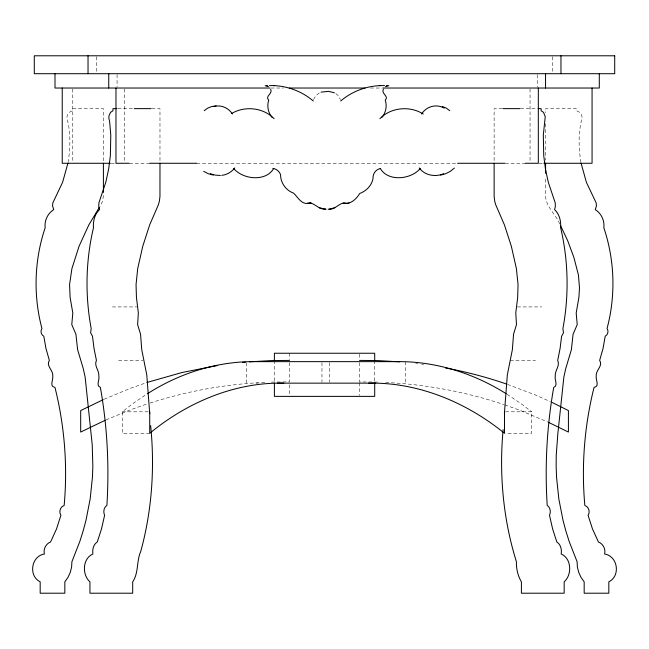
<?xml version="1.0" encoding="UTF-8"?>
<svg xmlns="http://www.w3.org/2000/svg" width="649" height="649" viewBox="0 0 649 649"><rect width="100%" height="100%" fill="white"/><g stroke="black" fill="none" stroke-linecap="round" stroke-linejoin="round"><path stroke-width="0.49" stroke-dasharray="3.25 2.43" d="M103.41 195.527L102.607 201.133L99.978 206.504M68.048 162.485C70.449 147.826 70.903 132.331 66.888 118.013C66.709 114.565 69.354 111.295 72.769 110.76M313.508 99.54L315.885 95.598L319.511 92.766M149.724 433.305L122.247 433.305L122.247 411.807L132.631 403.743L146.536 394.292M104.205 399.216L130.165 388.402L147.226 382.399M106.038 419.895L130.165 409.9L147.226 403.897M150.106 403.013C187.715 390.917 226.972 383.875 266.455 382.326M271.469 382.066L289.551 381.904L289.551 360.406M270.925 88.029L283.475 88.029M370.417 88.029L383.372 88.029M72.769 108.634L103.41 108.634L103.41 162.185M117.899 108.634L134.262 108.634M151.874 108.634L159.978 108.634L159.978 162.185M502.237 108.634L494.124 108.634L494.124 162.185M520.449 108.634L537.185 108.634M111.263 163.272L114.297 163.272M129.492 163.272L148.743 163.272M196.752 163.272L456.701 163.272M505.32 163.272L524.57 163.272M539.051 163.272L542.953 163.272M112.374 306.92L136.696 306.92M517.407 306.92L541.728 306.92M118.58 360.406L142.902 360.406M510.195 360.406L535.53 360.406M256.266 383.145L258.27 383.145M122.247 411.807L148.743 411.807M505.53 411.807L531.726 411.807L531.726 433.305L505.53 433.305M377.629 382.066L359.546 381.904L359.546 360.406M385.66 382.472C425.144 384.224 464.311 391.672 501.88 403.897L503.77 404.562M415.693 363.399L417.68 363.667M421.663 364.194L423.659 364.462M507.559 384.403L535.725 395.111L550.393 401.682M504.719 404.895L518.932 409.9L547.642 421.947M507.088 394.292L521.188 403.743L531.726 411.807M335.801 93.561L338.105 95.598L340.482 99.54M559.689 224.043C555.893 214.178 545.549 206.723 545.59 195.527L545.59 177.339M580.952 162.485C578.551 147.826 578.097 132.331 582.112 118.013C582.291 114.565 579.646 111.295 576.231 110.76L576.231 108.634L545.59 108.634L545.59 112.675M552.502 56.779L552.502 71.706M545.59 123.789L545.59 160.165M537.226 74.659L537.226 87.08M530.055 89.035L530.055 162.266M405.674 361.785L405.674 383.283M374.708 360.544L374.708 382.042M359.546 354.143L359.546 359.514M359.546 382.869L359.546 395.411M329.733 362.629L329.733 382.172M321.969 362.629L321.969 382.172M289.551 353.243L289.551 359.514M289.551 384.8L289.551 395.411M274.389 360.544L274.389 382.042M246.539 362.767L246.539 383.283M124.243 89.035L124.243 162.266M117.071 74.659L117.071 87.08M96.498 56.779L96.498 71.706M72.769 89.035L72.769 162.266"/><path stroke-width="0.97" d="M504.387 413.664L507.323 374.968L512.361 349.697L513.554 334.243L516.49 324.614L515.768 312.988L517.675 297.412L518.056 284.522L516.393 268.581L511.339 246.239L504.435 224.903L495.779 204.881L494.692 201.133L494.14 196.339L494.124 163.199M503.129 429.646C499 473.957 503.145 519.151 516.393 561.685C516.255 568.678 517.788 575.801 521.407 581.829L521.407 593.21L564.176 593.21L564.176 581.829C572.24 574.803 571.631 558.448 561.19 554.011C561.912 549.662 560.768 544.414 556.81 541.956L552.624 528.951L549.516 515.347C550.969 512.085 550.466 507.421 547.212 505.433C544.714 466.006 546.847 426.288 553.727 387.38C558.465 385.652 554.254 379.56 555.276 376.112C554.627 370.611 560.363 365.785 557.678 360.406L560.087 348.472L561.604 336.239L563.478 332.799L562.918 328.524C569.124 295.254 568.41 260.687 560.639 227.734C561.158 221.252 559.462 214.17 554.579 209.611L555.341 206.731L555.22 202.902L548.308 182.272L545.468 169.186L543.748 155.711L543.31 135.203L545.241 116.747L543.546 112.366L541.128 110.76L541.128 108.634L538.086 108.634M67.845 163.443L62.612 182.272L52.837 202.902L52.561 205.968L53.737 209.611C47.718 213.359 44.237 220.701 45.17 227.734C34.267 260.062 33.131 295.563 41.95 328.524C40.149 331.006 41.082 334.852 43.808 336.239L45.949 348.472L49.365 360.406C45.625 365.914 53.575 370.376 52.756 376.112C53.534 379.714 48.967 386.512 54.946 387.38C64.6 425.849 67.731 465.933 64.162 505.433C60.243 506.747 58.532 511.964 60.909 515.347L56.512 528.951L50.59 541.956C45.917 543.732 43.118 549.168 44.392 554.011C31.168 556.096 28.167 575.914 40.181 581.829L40.181 593.21L64.827 593.21L64.827 581.829L67.983 577.375L70.262 572.426L71.593 567.137L71.917 561.685L79.859 541.355L83.145 530.939L85.968 520.384L90.17 498.959L92.442 477.242L92.856 466.331L92.207 444.5L85.141 377.093L83.283 368.648L77.62 349.697L75.933 334.243L71.779 324.614L72.81 312.988L70.108 297.412L69.573 284.522L71.917 268.581L79.064 246.239L88.832 224.903L99.435 207.315M383.397 89.262C380.776 93.578 389.424 96.336 385.255 100.108C387.202 105.974 385.895 112.748 381.904 117.469M273.74 168.383C265.96 182.077 242.872 179.53 233.737 168.505M234.743 167.921C231.669 172.034 226.874 174.808 221.763 175.36M420.252 168.505C411.117 179.53 388.029 182.077 380.249 168.383M379.868 118.702C390.917 107.255 409.933 105.6 423.237 114.005M454.381 168.067L450.317 171.344L445.668 173.721L440.639 175.116M340.701 101.009C352.748 90.682 368.664 85.1 384.524 85.603M204.232 110.671L207.745 108.099L211.793 106.493L216.109 105.941M147.364 393.773C179.643 373.086 217.772 360.949 256.266 361.647L395.809 361.647C434.781 360.949 473.421 373.037 506.252 393.773M231.596 113.534C244.803 105.625 263.307 107.523 274.121 118.702M385.522 86.633L386.553 86.13M328.11 209.181C335.428 210.471 339.419 201.474 346.517 203.178M103.288 399.63L80.687 410.566L80.687 432.064L105.122 420.309M334.762 207.785L329.23 209.132M321.028 92.142L328.524 91.347L334.397 92.783M147.226 382.399L182.004 372.51L217.48 365.525M443.681 173.721C435.39 177.307 424.657 175.49 419.246 167.921M380.298 168.537C375.706 169.462 372.599 173.964 373.029 178.572C371.723 185.557 366.263 191.098 359.716 193.499C356.252 199.348 349.843 205.116 343.207 203.023M307.472 203.178L311.058 203.023L310.271 202.967M347.442 203.169L349.048 203.015M242.402 362.491L245.403 362.215M249.411 361.85L271.469 360.576L289.551 360.406M310.044 202.959C301.696 205.611 298.313 197.572 293.599 193.134C285.949 190.465 280.473 182.758 280.563 174.646C279.419 171.328 276.32 168.813 272.84 168.383M387.778 85.822L386.65 85.855L388.808 85.822M283.751 383.145C234.695 382.091 187.147 402.429 149.724 433.305L149.724 411.807M269.465 85.603C285.325 85.1 301.241 90.682 313.289 101.009M273.756 85.668L274.649 85.668M379.341 85.668L380.225 85.668M265.181 85.822L267.339 85.855L266.212 85.822M269.919 88.029L55.003 88.029L55.003 73.702M289.332 88.029L364.965 88.029M383.372 88.029L599.295 88.029L599.295 73.702M116.917 108.634L112.975 108.634L112.975 110.76L110.557 112.366L109.073 115.506L108.821 118.013L109.64 121.614L110.792 135.203L110.362 155.711L108.634 169.186L105.795 182.272L98.883 202.902L98.762 206.731L99.524 209.611C94.64 214.17 92.945 221.252 93.464 227.734C85.692 260.687 84.978 295.254 91.185 328.524L90.625 332.799L92.499 336.239L94.016 348.472L96.433 360.406C93.748 365.785 99.484 370.611 98.826 376.112C99.857 379.56 95.646 385.652 100.376 387.38C107.263 426.288 109.389 466.006 106.89 505.433C103.637 507.421 103.134 512.085 104.594 515.347L101.487 528.951L97.301 541.956C93.342 544.414 92.199 549.662 92.912 554.011C82.472 558.448 81.863 574.803 89.935 581.829L89.935 593.21L132.696 593.21L132.696 581.829C138.862 572.783 136.363 561.247 140.679 551.609C151.971 510.739 154.876 467.783 150.649 425.647M134.262 108.634L151.112 108.634M502.991 108.634L519.849 108.634M110.403 163.272L62.231 163.272L62.231 88.029M129.232 163.272L115.976 163.272L115.976 88.029M149.44 163.272L196.752 163.272M457.545 163.272L504.857 163.272M525.065 163.272L538.321 163.272L538.321 88.029M543.813 163.272L592.066 163.272L592.066 88.029M310.782 203.023C315.974 204.646 319.803 209.887 325.879 209.181M277.261 383.145L375.657 383.145M359.546 360.406L377.629 360.576L399.695 361.85M368.6 383.145C418.224 382.099 466.412 402.315 504.516 433.305L504.516 411.807M325.855 209.181L319.227 207.785M220.376 175.465L215.257 175.116L210.308 173.721M445.474 367.959C466.209 371.82 486.677 377.183 506.618 384.07M213.351 175.116L208.321 173.721L203.672 171.344M442.196 106.493L446.244 108.099L449.757 110.671M548.559 422.361L568.41 432.064L568.41 410.566L552.226 402.502M267.437 86.13L268.467 86.633M272.085 117.469C268.094 112.748 266.788 105.974 268.735 100.108C264.565 96.336 273.213 93.578 270.592 89.262M560.614 225.771L567.729 240.795L573.846 257.304L578.421 274.9L579.492 287.75L578.892 297.412L576.19 312.988L577.221 324.614L573.067 334.243L571.38 349.697L565.717 368.648L563.859 377.093L557.848 433.637L556.225 455.411L556.144 466.331L556.558 477.242L558.83 498.959L563.032 520.384L565.855 530.939L569.141 541.355L577.083 561.685L577.407 567.137L578.738 572.426L581.017 577.375L584.173 581.829L584.173 593.21L608.819 593.21L608.819 581.829C620.833 575.914 617.832 556.096 604.608 554.011C605.882 549.168 603.083 543.732 598.41 541.956L592.488 528.951L588.091 515.347C590.468 511.964 588.757 506.747 584.838 505.433C581.269 465.933 584.4 425.849 594.054 387.38C600.033 386.512 595.466 379.714 596.244 376.112C595.425 370.376 603.375 365.914 599.635 360.406L603.051 348.472L605.192 336.239C607.918 334.852 608.851 331.006 607.05 328.524C615.869 295.563 614.733 260.062 603.83 227.734C604.763 220.701 601.282 213.359 595.263 209.611L596.439 205.968L596.163 202.902L586.388 182.272L581.155 163.443M149.724 413.664L146.779 374.968L141.75 349.697L140.557 334.243L137.612 324.614L138.342 312.988L136.436 297.412L136.055 284.522L137.71 268.581L142.772 246.239L149.676 224.903L158.332 204.881L159.411 201.133L159.97 196.339L159.978 163.199M560.971 55.79L560.971 73.702M545.549 73.702L545.549 88.029M545.59 163.199L545.59 173.299M374.708 360.544L374.708 353.243L274.389 353.243L274.389 360.544M374.708 382.999L374.708 396.377L274.389 396.377L274.389 382.999M108.748 73.702L108.748 88.029M103.41 163.199L103.41 192.493M88.029 55.79L88.029 73.702M213.716 106.493A17.304 17.02 -90 0 1 232.366 114.005M421.623 114.005A17.304 17.02 -90 0 1 444.241 108.099M614.708 55.79L34.292 55.79L34.292 73.702L614.708 73.702L614.708 55.79"/></g></svg>
